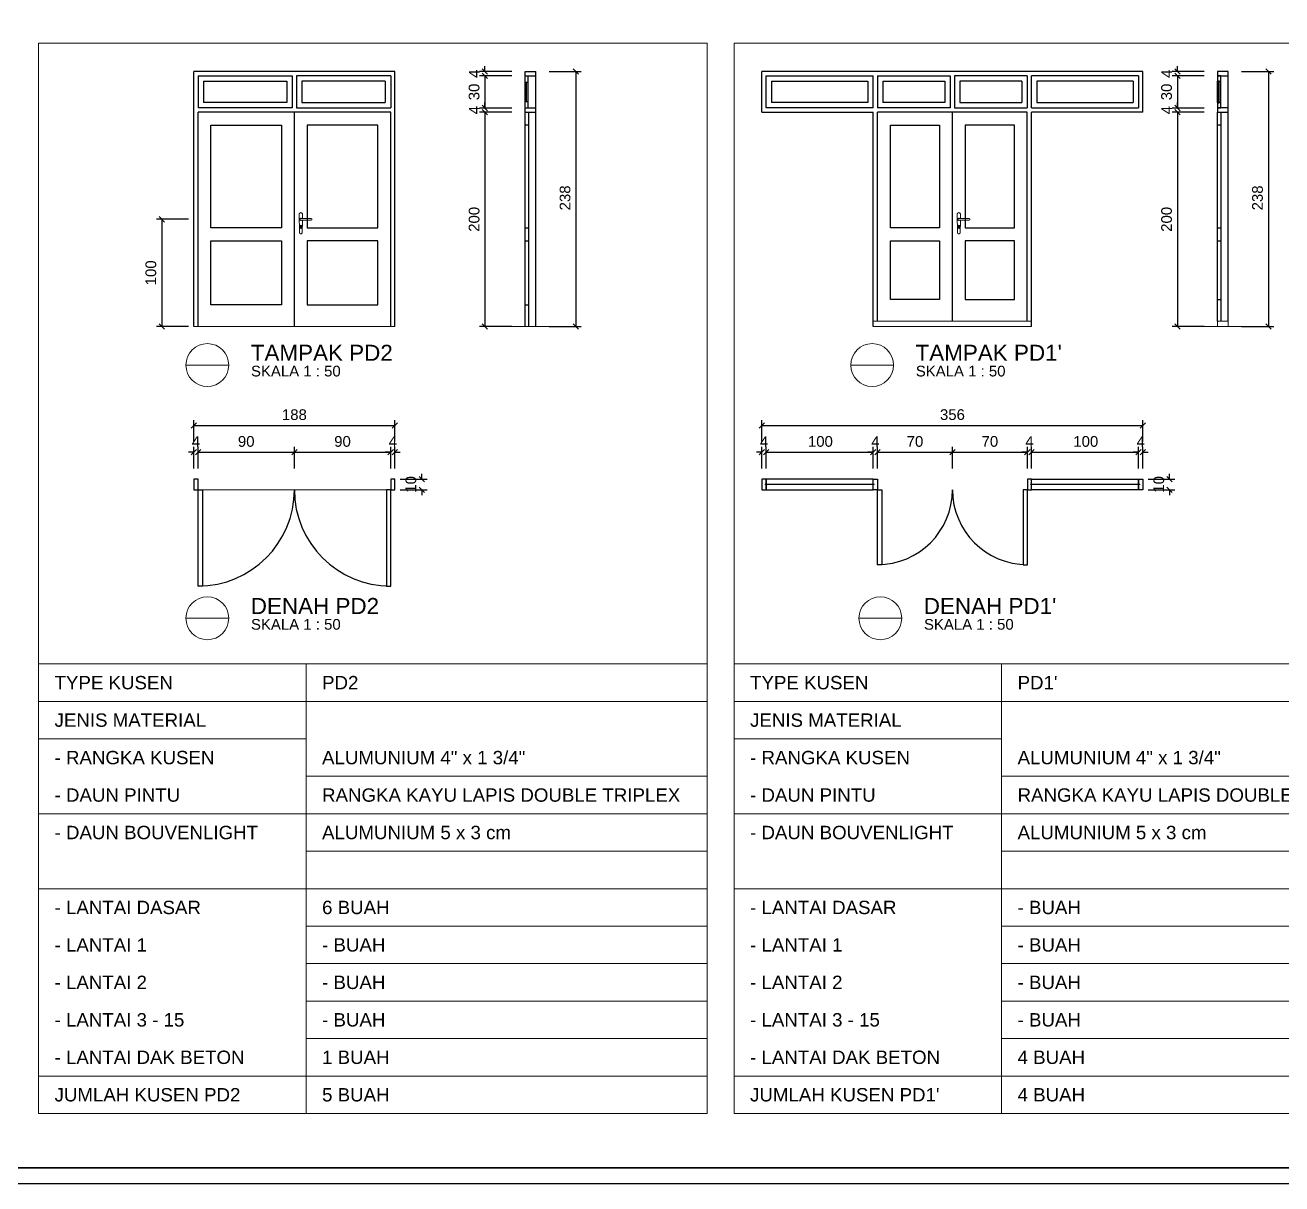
# Model space of a CAD drawing. Header units: millimetres. Extents: x -108 to 357, y -17 to 192.
# Drawn here: x 310.29 to 333.78, y -16.96 to 4.69 of the extents above; entities that cross this region are included whole.
import ezdxf
from ezdxf.enums import TextEntityAlignment as Align

# ---------------------------------------------------------------- set-up
doc = ezdxf.new("R2010")
doc.units = ezdxf.units.MM
doc.layers.get('defpoints').update_dxf_attribs({"color": 1})
for name, color, linetype, lineweight in [('ars', 11, 'Continuous', 0), ('KACA', 151, 'Continuous', 5), ('KOP', 7, 'Continuous', 20), ('KOP GARIS', 1, 'Continuous', 30), ('lan', 7, 'Continuous', 15), ('NOT', 7, 'Continuous', 20), ('tem', 5, 'Continuous', 20), ('u', 6, 'Continuous', 20)]:
    doc.layers.add(name, color=color, linetype=linetype, lineweight=lineweight)
doc.layers.add('Kusen', color=30, linetype='Continuous')
doc.styles.add('BOLD', font='arial.ttf')
doc.styles.get("Standard").update_dxf_attribs({"font": 'arial.ttf'})
doc.dimstyles.new('SK-50', dxfattribs={"dimscale": 0, "dimtxt": 0.2, "dimasz": 0.1, "dimexe": 0.1, "dimexo": 0, "dimgap": 0.1, "dimtad": 1, "dimdec": 0, "dimlfac": 50, "dimzin": 0, "dimdsep": 46, "dimtxsty": 'Standard', "dimblk": 'OBLIQUE', "dimcen": 0.09, "dimclrd": 256, "dimclre": 256, "dimclrt": 256, "dimadec": 0, "dimazin": 0, "dimtfac": 1, "dimtdec": 0, "dimtofl": 0, "dimtmove": 0, "dimatfit": 3, "dimldrblk": 'OBLIQUE', "dimfxl": 0, "dimtolj": 1, "dimtzin": 0, "dimarcsym": 0})

# ---------------------------------------------------------------- blocks, each defined once
blk = doc.blocks.new('_Oblique')
at = {"color": 0, "linetype": 'ByBlock', "lineweight": -2}
blk.add_line((-0.5, -0.5), (0.5, 0.5), dxfattribs=at)
blk = doc.blocks.new('*D294')
at = {"layer": 'defpoints', "color": 0}
for p in [(317.126, -3.296), (315.326, -3.596), (317.126, -3.596)]:
    blk.add_point(p, dxfattribs=at)
at = {"layer": 'u', "lineweight": -2}
for p, q in [((315.326, -3.596), (315.326, -3.196)), ((317.126, -3.596), (317.126, -3.196)), ((315.326, -3.296), (317.126, -3.296))]:
    blk.add_line(p, q, dxfattribs=at)
at = {"layer": 'u', "lineweight": -2, "xscale": 0.1, "yscale": 0.1, "zscale": 0.1, "rotation": 180}
blk.add_blockref('_Oblique', (315.326, -3.296), dxfattribs=at)
at = {"layer": 'u', "lineweight": -2, "xscale": 0.1, "yscale": 0.1, "zscale": 0.1}
blk.add_blockref('_Oblique', (317.126, -3.296), dxfattribs=at)
at = {"layer": 'u', "insert": (316.226, -3.094), "char_height": 0.2, "attachment_point": 5}
blk.add_mtext('\\A1;90', dxfattribs=at)
blk = doc.blocks.new('*D613')
at = {"layer": 'defpoints', "color": 0}
for p in [(317.206, -3.296), (317.126, -3.596), (317.206, -3.596)]:
    blk.add_point(p, dxfattribs=at)
at = {"layer": 'u', "lineweight": -2}
for p, q in [((317.126, -3.596), (317.126, -3.196)), ((317.206, -3.596), (317.206, -3.196)), ((317.126, -3.296), (317.026, -3.296)), ((317.206, -3.296), (317.306, -3.296))]:
    blk.add_line(p, q, dxfattribs=at)
at = {"layer": 'u', "lineweight": -2, "xscale": 0.1, "yscale": 0.1, "zscale": 0.1}
blk.add_blockref('_Oblique', (317.126, -3.296), dxfattribs=at)
at = {"layer": 'u', "lineweight": -2, "xscale": 0.1, "yscale": 0.1, "zscale": 0.1, "rotation": 180}
blk.add_blockref('_Oblique', (317.206, -3.296), dxfattribs=at)
at = {"layer": 'u', "insert": (317.166, -3.096), "char_height": 0.2, "attachment_point": 5}
blk.add_mtext('\\A1;4', dxfattribs=at)
blk = doc.blocks.new('*D295')
at = {"layer": 'defpoints', "color": 0}
for p in [(317.206, -2.796), (313.446, -3.096), (317.206, -3.096)]:
    blk.add_point(p, dxfattribs=at)
at = {"layer": 'u', "lineweight": -2}
for p, q in [((313.446, -3.096), (313.446, -2.696)), ((313.446, -2.796), (317.206, -2.796)), ((317.206, -3.096), (317.206, -2.696))]:
    blk.add_line(p, q, dxfattribs=at)
at = {"layer": 'u', "lineweight": -2, "xscale": 0.1, "yscale": 0.1, "zscale": 0.1, "rotation": 180}
blk.add_blockref('_Oblique', (313.446, -2.796), dxfattribs=at)
at = {"layer": 'u', "lineweight": -2, "xscale": 0.1, "yscale": 0.1, "zscale": 0.1}
blk.add_blockref('_Oblique', (317.206, -2.796), dxfattribs=at)
at = {"layer": 'u', "insert": (315.326, -2.594), "char_height": 0.2, "attachment_point": 5}
blk.add_mtext('\\A1;188', dxfattribs=at)
blk = doc.blocks.new('*D296')
at = {"layer": 'defpoints', "color": 0}
for p in [(317.306, -3.796), (317.306, -3.996), (317.706, -3.996)]:
    blk.add_point(p, dxfattribs=at)
at = {"layer": 'u', "lineweight": -2}
for p, q in [((317.706, -3.796), (317.706, -3.696)), ((317.306, -3.796), (317.806, -3.796)), ((317.306, -3.996), (317.806, -3.996)), ((317.706, -3.996), (317.706, -4.096))]:
    blk.add_line(p, q, dxfattribs=at)
at = {"layer": 'u', "lineweight": -2, "xscale": 0.1, "yscale": 0.1, "zscale": 0.1}
for p, rotation in [((317.706, -3.796), 270), ((317.706, -3.996), 90)]:
    blk.add_blockref('_Oblique', p, dxfattribs=dict(at, rotation=rotation))
at = {"layer": 'u', "insert": (317.504, -3.896), "char_height": 0.2, "attachment_point": 5, "rotation": 90}
blk.add_mtext('\\A1;10', dxfattribs=at)
blk = doc.blocks.new('*D614')
at = {"layer": 'defpoints', "color": 0}
for p in [(313.526, -3.296), (313.446, -3.596), (313.526, -3.596)]:
    blk.add_point(p, dxfattribs=at)
at = {"layer": 'u', "lineweight": -2}
for p, q in [((313.446, -3.596), (313.446, -3.196)), ((313.526, -3.596), (313.526, -3.196)), ((313.446, -3.296), (313.346, -3.296)), ((313.526, -3.296), (313.626, -3.296))]:
    blk.add_line(p, q, dxfattribs=at)
at = {"layer": 'u', "lineweight": -2, "xscale": 0.1, "yscale": 0.1, "zscale": 0.1}
blk.add_blockref('_Oblique', (313.446, -3.296), dxfattribs=at)
at = {"layer": 'u', "lineweight": -2, "xscale": 0.1, "yscale": 0.1, "zscale": 0.1, "rotation": 180}
blk.add_blockref('_Oblique', (313.526, -3.296), dxfattribs=at)
at = {"layer": 'u', "insert": (313.486, -3.096), "char_height": 0.2, "attachment_point": 5}
blk.add_mtext('\\A1;4', dxfattribs=at)
blk = doc.blocks.new('Ndtpd')
blk.add_line((0.747, 0), (-0.747, 0))
blk.add_circle((0, 0), 0.747)
at = {"flags": 4}
for tag, height, p in [('NO', 0.5, (0, 0.148)), ('NOLBR', 0.3, (0, -0.398))]:
    blk.add_attdef(tag, text='', height=height, dxfattribs=at).set_placement(p, align=Align.CENTER)
for tag, p, height in [('NDTPD', (1.516, 0.148), 0.5), ('SKALA', (1.523, -0.398), 0.3)]:
    blk.add_attdef(tag, p, '', height=height, dxfattribs=at)
blk = doc.blocks.new('*D299')
at = {"layer": 'defpoints', "color": 0}
for p in [(315.326, -3.296), (313.526, -3.596), (315.326, -3.596)]:
    blk.add_point(p, dxfattribs=at)
at = {"layer": 'u', "lineweight": -2}
for p, q in [((313.526, -3.596), (313.526, -3.196)), ((315.326, -3.596), (315.326, -3.196)), ((313.526, -3.296), (315.326, -3.296))]:
    blk.add_line(p, q, dxfattribs=at)
at = {"layer": 'u', "lineweight": -2, "xscale": 0.1, "yscale": 0.1, "zscale": 0.1, "rotation": 180}
blk.add_blockref('_Oblique', (313.526, -3.296), dxfattribs=at)
at = {"layer": 'u', "lineweight": -2, "xscale": 0.1, "yscale": 0.1, "zscale": 0.1}
blk.add_blockref('_Oblique', (315.326, -3.296), dxfattribs=at)
at = {"layer": 'u', "insert": (314.426, -3.094), "char_height": 0.2, "attachment_point": 5}
blk.add_mtext('\\A1;90', dxfattribs=at)
blk = doc.blocks.new('GAGANG PINTU')
at = {"ltscale": 0.2}
for points in [[(1350.01, 1379.82, -1), (1350.01, 1379.836), (1350.106, 1379.836, -1), (1350.106, 1379.82), (1350.01, 1379.82)], [(1350.091, 1379.836), (1350.09, 1379.884), (1350.094, 1379.884, -0.666667), (1350.118, 1379.884), (1350.122, 1379.884), (1350.118, 1379.7), (1350.114, 1379.7, -1), (1350.098, 1379.7), (1350.094, 1379.7), (1350.091, 1379.82)]]:
    blk.add_lwpolyline(points, format="xyb", dxfattribs=at)
at = {"lineweight": 0, "ltscale": 0.2}
blk.add_lwpolyline([(1350.102, 1379.758, -3.732051), (1350.11, 1379.758), (1350.11, 1379.748, -1), (1350.102, 1379.748), (1350.102, 1379.758)], format="xyb", dxfattribs=at)
blk.add_lwpolyline([(1350.105, 1379.768), (1350.107, 1379.768), (1350.107, 1379.76), (1350.105, 1379.76)], close=True, dxfattribs=at)
blk.add_circle((1350.106, 1379.764), 0.0072, dxfattribs=at)
blk.add_arc((1350.106, 1379.828), 0.012, 221.8103, 138.1897, dxfattribs=at)
blk = doc.blocks.new('*D615')
at = {"layer": 'defpoints', "color": 0}
for p in [(319.388, 3.057), (318.888, -0.943), (319.388, -0.943)]:
    blk.add_point(p, dxfattribs=at)
at = {"layer": 'u', "lineweight": -2}
for p, q in [((319.388, 3.057), (318.788, 3.057)), ((318.888, 3.057), (318.888, -0.943)), ((319.388, -0.943), (318.788, -0.943))]:
    blk.add_line(p, q, dxfattribs=at)
at = {"layer": 'u', "lineweight": -2, "xscale": 0.1, "yscale": 0.1, "zscale": 0.1}
for p, rotation in [((318.888, 3.057), 90), ((318.888, -0.943), 270)]:
    blk.add_blockref('_Oblique', p, dxfattribs=dict(at, rotation=rotation))
at = {"layer": 'u', "insert": (318.686, 1.057), "char_height": 0.2, "attachment_point": 5, "rotation": 90}
blk.add_mtext('\\A1;200', dxfattribs=at)
blk = doc.blocks.new('*D616')
at = {"layer": 'defpoints', "color": 0}
for p in [(319.388, 3.817), (318.888, 3.737), (319.388, 3.737)]:
    blk.add_point(p, dxfattribs=at)
at = {"layer": 'u', "lineweight": -2}
for p, q in [((319.388, 3.817), (318.788, 3.817)), ((318.888, 3.817), (318.888, 3.917)), ((319.388, 3.737), (318.788, 3.737)), ((318.888, 3.737), (318.888, 3.637))]:
    blk.add_line(p, q, dxfattribs=at)
at = {"layer": 'u', "lineweight": -2, "xscale": 0.1, "yscale": 0.1, "zscale": 0.1}
for p, rotation in [((318.888, 3.817), 270), ((318.888, 3.737), 90)]:
    blk.add_blockref('_Oblique', p, dxfattribs=dict(at, rotation=rotation))
at = {"layer": 'u', "insert": (318.688, 3.777), "char_height": 0.2, "attachment_point": 5, "rotation": 90}
blk.add_mtext('\\A1;4', dxfattribs=at)
blk = doc.blocks.new('*D617')
at = {"layer": 'defpoints', "color": 0}
for p in [(318.888, 3.057), (319.388, 3.137), (319.388, 3.057)]:
    blk.add_point(p, dxfattribs=at)
at = {"layer": 'u', "lineweight": -2}
for p, q in [((319.388, 3.137), (318.788, 3.137)), ((319.388, 3.057), (318.788, 3.057)), ((318.888, 3.137), (318.888, 3.237)), ((318.888, 3.057), (318.888, 2.957))]:
    blk.add_line(p, q, dxfattribs=at)
at = {"layer": 'u', "lineweight": -2, "xscale": 0.1, "yscale": 0.1, "zscale": 0.1}
for p, rotation in [((318.888, 3.137), 270), ((318.888, 3.057), 90)]:
    blk.add_blockref('_Oblique', p, dxfattribs=dict(at, rotation=rotation))
at = {"layer": 'u', "insert": (318.688, 3.097), "char_height": 0.2, "attachment_point": 5, "rotation": 90}
blk.add_mtext('\\A1;4', dxfattribs=at)
blk = doc.blocks.new('*D618')
at = {"layer": 'defpoints', "color": 0}
for p in [(319.388, 3.737), (318.888, 3.137), (319.388, 3.137)]:
    blk.add_point(p, dxfattribs=at)
at = {"layer": 'u', "lineweight": -2}
for p, q in [((319.388, 3.737), (318.788, 3.737)), ((318.888, 3.737), (318.888, 3.137)), ((319.388, 3.137), (318.788, 3.137))]:
    blk.add_line(p, q, dxfattribs=at)
at = {"layer": 'u', "lineweight": -2, "xscale": 0.1, "yscale": 0.1, "zscale": 0.1}
for p, rotation in [((318.888, 3.737), 90), ((318.888, 3.137), 270)]:
    blk.add_blockref('_Oblique', p, dxfattribs=dict(at, rotation=rotation))
at = {"layer": 'u', "insert": (318.686, 3.437), "char_height": 0.2, "attachment_point": 5, "rotation": 90}
blk.add_mtext('\\A1;30', dxfattribs=at)
blk = doc.blocks.new('*D619')
at = {"layer": 'defpoints', "color": 0}
for p in [(320.088, 3.817), (320.088, -0.943), (320.588, -0.943)]:
    blk.add_point(p, dxfattribs=at)
at = {"layer": 'u', "lineweight": -2}
for p, q in [((320.088, 3.817), (320.688, 3.817)), ((320.588, 3.817), (320.588, -0.943)), ((320.088, -0.943), (320.688, -0.943))]:
    blk.add_line(p, q, dxfattribs=at)
at = {"layer": 'u', "lineweight": -2, "xscale": 0.1, "yscale": 0.1, "zscale": 0.1}
for p, rotation in [((320.588, 3.817), 90), ((320.588, -0.943), 270)]:
    blk.add_blockref('_Oblique', p, dxfattribs=dict(at, rotation=rotation))
at = {"layer": 'u', "insert": (320.386, 1.457), "char_height": 0.2, "attachment_point": 5, "rotation": 90}
blk.add_mtext('\\A1;238', dxfattribs=at)
blk = doc.blocks.new('*D620')
at = {"layer": 'defpoints', "color": 0}
for p in [(313.346, 1.057), (312.846, -0.943), (313.346, -0.943)]:
    blk.add_point(p, dxfattribs=at)
at = {"layer": 'u', "lineweight": -2}
for p, q in [((313.346, 1.057), (312.746, 1.057)), ((312.846, 1.057), (312.846, -0.943)), ((313.346, -0.943), (312.746, -0.943))]:
    blk.add_line(p, q, dxfattribs=at)
at = {"layer": 'u', "lineweight": -2, "xscale": 0.1, "yscale": 0.1, "zscale": 0.1}
for p, rotation in [((312.846, 1.057), 90), ((312.846, -0.943), 270)]:
    blk.add_blockref('_Oblique', p, dxfattribs=dict(at, rotation=rotation))
at = {"layer": 'u', "insert": (312.644, 0.057), "char_height": 0.2, "attachment_point": 5, "rotation": 90}
blk.add_mtext('\\A1;100', dxfattribs=at)
blk = doc.blocks.new('P-70-DOBLE')
at = {"layer": 'Kusen'}
for points in [[(102.301, -17.94), (102.341, -17.94), (102.341, -18.04), (102.301, -18.04)], [(103.781, -17.94), (103.741, -17.94), (103.741, -18.04), (103.781, -18.04)], [(102.341, -18.04), (102.381, -18.04), (102.381, -18.74), (102.341, -18.74)], [(103.741, -18.04), (103.701, -18.04), (103.701, -18.74), (103.741, -18.74)]]:
    blk.add_lwpolyline(points, close=True, dxfattribs=at)
for centre, start, end in [((102.341, -18.04), 270, 360), ((103.741, -18.04), 180, 270)]:
    blk.add_arc(centre, 0.7, start, end, dxfattribs=at)
blk = doc.blocks.new('*D631')
at = {"layer": 'defpoints', "color": 0}
for p in [(331.186, -3.296), (331.106, -3.596), (331.186, -3.596)]:
    blk.add_point(p, dxfattribs=at)
at = {"layer": 'u', "lineweight": -2}
for p, q in [((331.106, -3.596), (331.106, -3.196)), ((331.186, -3.596), (331.186, -3.196)), ((331.106, -3.296), (331.006, -3.296)), ((331.186, -3.296), (331.286, -3.296))]:
    blk.add_line(p, q, dxfattribs=at)
at = {"layer": 'u', "lineweight": -2, "xscale": 0.1, "yscale": 0.1, "zscale": 0.1}
blk.add_blockref('_Oblique', (331.106, -3.296), dxfattribs=at)
at = {"layer": 'u', "lineweight": -2, "xscale": 0.1, "yscale": 0.1, "zscale": 0.1, "rotation": 180}
blk.add_blockref('_Oblique', (331.186, -3.296), dxfattribs=at)
at = {"layer": 'u', "insert": (331.146, -3.096), "char_height": 0.2, "attachment_point": 5}
blk.add_mtext('\\A1;4', dxfattribs=at)
blk = doc.blocks.new('*D325')
at = {"layer": 'defpoints', "color": 0}
for p in [(331.186, -2.796), (324.066, -3.096), (331.186, -3.096)]:
    blk.add_point(p, dxfattribs=at)
at = {"layer": 'u', "lineweight": -2}
for p, q in [((324.066, -3.096), (324.066, -2.696)), ((324.066, -2.796), (331.186, -2.796)), ((331.186, -3.096), (331.186, -2.696))]:
    blk.add_line(p, q, dxfattribs=at)
at = {"layer": 'u', "lineweight": -2, "xscale": 0.1, "yscale": 0.1, "zscale": 0.1, "rotation": 180}
blk.add_blockref('_Oblique', (324.066, -2.796), dxfattribs=at)
at = {"layer": 'u', "lineweight": -2, "xscale": 0.1, "yscale": 0.1, "zscale": 0.1}
blk.add_blockref('_Oblique', (331.186, -2.796), dxfattribs=at)
at = {"layer": 'u', "insert": (327.626, -2.593), "char_height": 0.2, "attachment_point": 5}
blk.add_mtext('\\A1;356', dxfattribs=at)
blk = doc.blocks.new('*D326')
at = {"layer": 'defpoints', "color": 0}
for p in [(331.286, -3.796), (331.286, -3.996), (331.686, -3.996)]:
    blk.add_point(p, dxfattribs=at)
at = {"layer": 'u', "lineweight": -2}
for p, q in [((331.686, -3.796), (331.686, -3.696)), ((331.286, -3.796), (331.786, -3.796)), ((331.286, -3.996), (331.786, -3.996)), ((331.686, -3.996), (331.686, -4.096))]:
    blk.add_line(p, q, dxfattribs=at)
at = {"layer": 'u', "lineweight": -2, "xscale": 0.1, "yscale": 0.1, "zscale": 0.1}
for p, rotation in [((331.686, -3.796), 270), ((331.686, -3.996), 90)]:
    blk.add_blockref('_Oblique', p, dxfattribs=dict(at, rotation=rotation))
at = {"layer": 'u', "insert": (331.484, -3.896), "char_height": 0.2, "attachment_point": 5, "rotation": 90}
blk.add_mtext('\\A1;10', dxfattribs=at)
blk = doc.blocks.new('*D632')
at = {"layer": 'defpoints', "color": 0}
for p in [(324.146, -3.296), (324.066, -3.596), (324.146, -3.596)]:
    blk.add_point(p, dxfattribs=at)
at = {"layer": 'u', "lineweight": -2}
for p, q in [((324.066, -3.596), (324.066, -3.196)), ((324.146, -3.596), (324.146, -3.196)), ((324.066, -3.296), (323.966, -3.296)), ((324.146, -3.296), (324.246, -3.296))]:
    blk.add_line(p, q, dxfattribs=at)
at = {"layer": 'u', "lineweight": -2, "xscale": 0.1, "yscale": 0.1, "zscale": 0.1}
blk.add_blockref('_Oblique', (324.066, -3.296), dxfattribs=at)
at = {"layer": 'u', "lineweight": -2, "xscale": 0.1, "yscale": 0.1, "zscale": 0.1, "rotation": 180}
blk.add_blockref('_Oblique', (324.146, -3.296), dxfattribs=at)
at = {"layer": 'u', "insert": (324.106, -3.096), "char_height": 0.2, "attachment_point": 5}
blk.add_mtext('\\A1;4', dxfattribs=at)
blk = doc.blocks.new('*D327')
at = {"layer": 'defpoints', "color": 0}
for p in [(329.026, -3.296), (327.626, -3.596), (329.026, -3.596)]:
    blk.add_point(p, dxfattribs=at)
at = {"layer": 'u', "lineweight": -2}
for p, q in [((327.626, -3.596), (327.626, -3.196)), ((329.026, -3.596), (329.026, -3.196)), ((327.626, -3.296), (329.026, -3.296))]:
    blk.add_line(p, q, dxfattribs=at)
at = {"layer": 'u', "lineweight": -2, "xscale": 0.1, "yscale": 0.1, "zscale": 0.1, "rotation": 180}
blk.add_blockref('_Oblique', (327.626, -3.296), dxfattribs=at)
at = {"layer": 'u', "lineweight": -2, "xscale": 0.1, "yscale": 0.1, "zscale": 0.1}
blk.add_blockref('_Oblique', (329.026, -3.296), dxfattribs=at)
at = {"layer": 'u', "insert": (328.326, -3.094), "char_height": 0.2, "attachment_point": 5}
blk.add_mtext('\\A1;70', dxfattribs=at)
blk = doc.blocks.new('*D633')
at = {"layer": 'defpoints', "color": 0}
for p in [(329.106, -3.296), (329.026, -3.596), (329.106, -3.596)]:
    blk.add_point(p, dxfattribs=at)
at = {"layer": 'u', "lineweight": -2}
for p, q in [((329.026, -3.596), (329.026, -3.196)), ((329.106, -3.596), (329.106, -3.196)), ((329.026, -3.296), (328.926, -3.296)), ((329.106, -3.296), (329.206, -3.296))]:
    blk.add_line(p, q, dxfattribs=at)
at = {"layer": 'u', "lineweight": -2, "xscale": 0.1, "yscale": 0.1, "zscale": 0.1}
blk.add_blockref('_Oblique', (329.026, -3.296), dxfattribs=at)
at = {"layer": 'u', "lineweight": -2, "xscale": 0.1, "yscale": 0.1, "zscale": 0.1, "rotation": 180}
blk.add_blockref('_Oblique', (329.106, -3.296), dxfattribs=at)
at = {"layer": 'u', "insert": (329.066, -3.096), "char_height": 0.2, "attachment_point": 5}
blk.add_mtext('\\A1;4', dxfattribs=at)
blk = doc.blocks.new('*D324')
at = {"layer": 'defpoints', "color": 0}
for p in [(326.146, -3.296), (324.146, -3.596), (326.146, -3.596)]:
    blk.add_point(p, dxfattribs=at)
at = {"layer": 'u', "lineweight": -2}
for p, q in [((324.146, -3.596), (324.146, -3.196)), ((326.146, -3.596), (326.146, -3.196)), ((324.146, -3.296), (326.146, -3.296))]:
    blk.add_line(p, q, dxfattribs=at)
at = {"layer": 'u', "lineweight": -2, "xscale": 0.1, "yscale": 0.1, "zscale": 0.1, "rotation": 180}
blk.add_blockref('_Oblique', (324.146, -3.296), dxfattribs=at)
at = {"layer": 'u', "lineweight": -2, "xscale": 0.1, "yscale": 0.1, "zscale": 0.1}
blk.add_blockref('_Oblique', (326.146, -3.296), dxfattribs=at)
at = {"layer": 'u', "insert": (325.158, -3.094), "char_height": 0.2, "attachment_point": 5}
blk.add_mtext('\\A1;100', dxfattribs=at)
blk = doc.blocks.new('*D634')
at = {"layer": 'defpoints', "color": 0}
for p in [(326.226, -3.296), (326.146, -3.596), (326.226, -3.596)]:
    blk.add_point(p, dxfattribs=at)
at = {"layer": 'u', "lineweight": -2}
for p, q in [((326.146, -3.596), (326.146, -3.196)), ((326.226, -3.596), (326.226, -3.196)), ((326.146, -3.296), (326.046, -3.296)), ((326.226, -3.296), (326.326, -3.296))]:
    blk.add_line(p, q, dxfattribs=at)
at = {"layer": 'u', "lineweight": -2, "xscale": 0.1, "yscale": 0.1, "zscale": 0.1}
blk.add_blockref('_Oblique', (326.146, -3.296), dxfattribs=at)
at = {"layer": 'u', "lineweight": -2, "xscale": 0.1, "yscale": 0.1, "zscale": 0.1, "rotation": 180}
blk.add_blockref('_Oblique', (326.226, -3.296), dxfattribs=at)
at = {"layer": 'u', "insert": (326.186, -3.096), "char_height": 0.2, "attachment_point": 5}
blk.add_mtext('\\A1;4', dxfattribs=at)
blk = doc.blocks.new('*D322')
at = {"layer": 'defpoints', "color": 0}
for p in [(327.626, -3.296), (326.226, -3.596), (327.626, -3.596)]:
    blk.add_point(p, dxfattribs=at)
at = {"layer": 'u', "lineweight": -2}
for p, q in [((326.226, -3.596), (326.226, -3.196)), ((327.626, -3.596), (327.626, -3.196)), ((326.226, -3.296), (327.626, -3.296))]:
    blk.add_line(p, q, dxfattribs=at)
at = {"layer": 'u', "lineweight": -2, "xscale": 0.1, "yscale": 0.1, "zscale": 0.1, "rotation": 180}
blk.add_blockref('_Oblique', (326.226, -3.296), dxfattribs=at)
at = {"layer": 'u', "lineweight": -2, "xscale": 0.1, "yscale": 0.1, "zscale": 0.1}
blk.add_blockref('_Oblique', (327.626, -3.296), dxfattribs=at)
at = {"layer": 'u', "insert": (326.926, -3.094), "char_height": 0.2, "attachment_point": 5}
blk.add_mtext('\\A1;70', dxfattribs=at)
blk = doc.blocks.new('*D323')
at = {"layer": 'defpoints', "color": 0}
for p in [(331.106, -3.296), (329.106, -3.596), (331.106, -3.596)]:
    blk.add_point(p, dxfattribs=at)
at = {"layer": 'u', "lineweight": -2}
for p, q in [((329.106, -3.596), (329.106, -3.196)), ((331.106, -3.596), (331.106, -3.196)), ((329.106, -3.296), (331.106, -3.296))]:
    blk.add_line(p, q, dxfattribs=at)
at = {"layer": 'u', "lineweight": -2, "xscale": 0.1, "yscale": 0.1, "zscale": 0.1, "rotation": 180}
blk.add_blockref('_Oblique', (329.106, -3.296), dxfattribs=at)
at = {"layer": 'u', "lineweight": -2, "xscale": 0.1, "yscale": 0.1, "zscale": 0.1}
blk.add_blockref('_Oblique', (331.106, -3.296), dxfattribs=at)
at = {"layer": 'u', "insert": (330.118, -3.094), "char_height": 0.2, "attachment_point": 5}
blk.add_mtext('\\A1;100', dxfattribs=at)
blk = doc.blocks.new('*D635')
at = {"layer": 'defpoints', "color": 0}
for p in [(332.331, 3.057), (331.831, -0.943), (332.331, -0.943)]:
    blk.add_point(p, dxfattribs=at)
at = {"layer": 'u', "lineweight": -2}
for p, q in [((332.331, 3.057), (331.731, 3.057)), ((331.831, 3.057), (331.831, -0.943)), ((332.331, -0.943), (331.731, -0.943))]:
    blk.add_line(p, q, dxfattribs=at)
at = {"layer": 'u', "lineweight": -2, "xscale": 0.1, "yscale": 0.1, "zscale": 0.1}
for p, rotation in [((331.831, 3.057), 90), ((331.831, -0.943), 270)]:
    blk.add_blockref('_Oblique', p, dxfattribs=dict(at, rotation=rotation))
at = {"layer": 'u', "insert": (331.629, 1.057), "char_height": 0.2, "attachment_point": 5, "rotation": 90}
blk.add_mtext('\\A1;200', dxfattribs=at)
blk = doc.blocks.new('*D636')
at = {"layer": 'defpoints', "color": 0}
for p in [(332.331, 3.817), (331.831, 3.737), (332.331, 3.737)]:
    blk.add_point(p, dxfattribs=at)
at = {"layer": 'u', "lineweight": -2}
for p, q in [((332.331, 3.817), (331.731, 3.817)), ((331.831, 3.817), (331.831, 3.917)), ((332.331, 3.737), (331.731, 3.737)), ((331.831, 3.737), (331.831, 3.637))]:
    blk.add_line(p, q, dxfattribs=at)
at = {"layer": 'u', "lineweight": -2, "xscale": 0.1, "yscale": 0.1, "zscale": 0.1}
for p, rotation in [((331.831, 3.817), 270), ((331.831, 3.737), 90)]:
    blk.add_blockref('_Oblique', p, dxfattribs=dict(at, rotation=rotation))
at = {"layer": 'u', "insert": (331.631, 3.777), "char_height": 0.2, "attachment_point": 5, "rotation": 90}
blk.add_mtext('\\A1;4', dxfattribs=at)
blk = doc.blocks.new('*D637')
at = {"layer": 'defpoints', "color": 0}
for p in [(331.831, 3.057), (332.331, 3.137), (332.331, 3.057)]:
    blk.add_point(p, dxfattribs=at)
at = {"layer": 'u', "lineweight": -2}
for p, q in [((332.331, 3.137), (331.731, 3.137)), ((332.331, 3.057), (331.731, 3.057)), ((331.831, 3.137), (331.831, 3.237)), ((331.831, 3.057), (331.831, 2.957))]:
    blk.add_line(p, q, dxfattribs=at)
at = {"layer": 'u', "lineweight": -2, "xscale": 0.1, "yscale": 0.1, "zscale": 0.1}
for p, rotation in [((331.831, 3.137), 270), ((331.831, 3.057), 90)]:
    blk.add_blockref('_Oblique', p, dxfattribs=dict(at, rotation=rotation))
at = {"layer": 'u', "insert": (331.631, 3.097), "char_height": 0.2, "attachment_point": 5, "rotation": 90}
blk.add_mtext('\\A1;4', dxfattribs=at)
blk = doc.blocks.new('*D638')
at = {"layer": 'defpoints', "color": 0}
for p in [(332.331, 3.737), (331.831, 3.137), (332.331, 3.137)]:
    blk.add_point(p, dxfattribs=at)
at = {"layer": 'u', "lineweight": -2}
for p, q in [((332.331, 3.737), (331.731, 3.737)), ((331.831, 3.737), (331.831, 3.137)), ((332.331, 3.137), (331.731, 3.137))]:
    blk.add_line(p, q, dxfattribs=at)
at = {"layer": 'u', "lineweight": -2, "xscale": 0.1, "yscale": 0.1, "zscale": 0.1}
for p, rotation in [((331.831, 3.737), 90), ((331.831, 3.137), 270)]:
    blk.add_blockref('_Oblique', p, dxfattribs=dict(at, rotation=rotation))
at = {"layer": 'u', "insert": (331.629, 3.437), "char_height": 0.2, "attachment_point": 5, "rotation": 90}
blk.add_mtext('\\A1;30', dxfattribs=at)
blk = doc.blocks.new('*D639')
at = {"layer": 'defpoints', "color": 0}
for p in [(333.031, 3.817), (333.031, -0.943), (333.531, -0.943)]:
    blk.add_point(p, dxfattribs=at)
at = {"layer": 'u', "lineweight": -2}
for p, q in [((333.031, 3.817), (333.631, 3.817)), ((333.531, 3.817), (333.531, -0.943)), ((333.031, -0.943), (333.631, -0.943))]:
    blk.add_line(p, q, dxfattribs=at)
at = {"layer": 'u', "lineweight": -2, "xscale": 0.1, "yscale": 0.1, "zscale": 0.1}
for p, rotation in [((333.531, 3.817), 90), ((333.531, -0.943), 270)]:
    blk.add_blockref('_Oblique', p, dxfattribs=dict(at, rotation=rotation))
at = {"layer": 'u', "insert": (333.329, 1.457), "char_height": 0.2, "attachment_point": 5, "rotation": 90}
blk.add_mtext('\\A1;238', dxfattribs=at)
blk = doc.blocks.new('KOP A3 DED')
blk.add_lwpolyline([(-21, 29.697), (21, 29.697), (21, 0), (-21, 0), (-21, 29.697)])
at = {"layer": 'KOP GARIS'}
blk.add_lwpolyline([(-20.8, 29.497), (20.8, 29.497), (20.8, 0.2), (-20.8, 0.2)], close=True, dxfattribs=at)
at = {"layer": 'KOP', "style": 'BOLD'}
for tag, p in [('JUDUL1', (15.945, 4.092)), ('JUDUL2', (15.945, 3.747)), ('JUDUL3', (15.945, 3.427)), ('NO', (17.215, 1.101)), ('REFF', (17.207, 0.727)), ('FILE', (17.189, 0.336))]:
    blk.add_attdef(tag, p, '', height=0.12, dxfattribs=at)
for tag, p in [('SCALE1', (18.171, 1.948)), ('NAME', (16.363, 1.738)), ('SCALE2', (18.169, 1.733)), ('DATE', (19.9, 1.757)), ('SCALE3', (18.17, 1.521))]:
    blk.add_attdef(tag, text='', height=0.12, dxfattribs=at).set_placement(p, align=Align.MIDDLE_CENTER)

msp = doc.modelspace()

# ---------------------------------------------------------------- linework, layer by layer
at = {"layer": 'ars'}
msp.add_lwpolyline([(319.66774, 3.25707), (319.66774, 3.61707), (319.65774, 3.61707), (319.65774, 3.25707)], dxfattribs=at)
msp.add_lwpolyline([(332.60085, 3.22707), (332.61085, 3.22707), (332.61085, 3.64707), (332.60085, 3.64707)], close=True, dxfattribs=at)
at = {"layer": 'KACA'}
for points in [[(324.12582, -3.90065), (326.16582, -3.90065), (326.16582, -3.89065), (324.12582, -3.89065)], [(329.08582, -3.90065), (331.12582, -3.90065), (331.12582, -3.89065), (329.08582, -3.89065)]]:
    msp.add_lwpolyline(points, close=True, dxfattribs=at)
at = {"layer": 'Kusen'}
for p, q in [((317.20591, 3.81707), (313.44591, 3.81707)), ((313.44591, -0.94293), (313.44591, 3.81707)), ((317.20591, -0.94293), (317.20591, 3.81707)), ((319.63774, -0.94293), (319.63774, 3.81707)), ((319.63774, 3.81707), (319.83775, 3.81707)), ((319.83775, -0.94293), (319.83775, 3.81707)), ((331.18582, 3.81707), (324.06582, 3.81707)), ((324.06582, 3.05707), (324.06582, 3.81707)), ((331.18582, 3.05707), (331.18582, 3.81707)), ((313.52591, 3.73707), (315.28591, 3.73707)), ((313.52591, 3.73707), (313.52591, 3.13707)), ((313.62591, 3.63707), (315.18591, 3.63707)), ((313.62591, 3.63707), (313.62591, 3.23707)), ((315.18591, 3.63707), (315.18591, 3.23707)), ((315.28591, 3.73707), (315.28591, 3.13707)), ((317.12591, 3.73707), (315.36591, 3.73707)), ((315.36591, 3.73707), (315.36591, 3.13707)), ((317.02591, 3.63707), (315.46591, 3.63707)), ((315.46591, 3.63707), (315.46591, 3.23707)), ((317.02591, 3.63707), (317.02591, 3.23707)), ((317.12591, 3.73707), (317.12591, 3.13707)), ((319.63774, 3.73707), (319.83775, 3.73707)), ((319.63774, 3.61707), (319.69774, 3.61707)), ((319.69774, 3.13707), (319.69774, 3.73707)), ((324.14582, 3.13707), (324.14582, 3.73707)), ((324.14582, 3.73707), (326.14582, 3.73707)), ((324.24582, 3.63707), (326.04582, 3.63707)), ((324.24582, 3.63707), (324.24582, 3.23707)), ((326.04582, 3.63707), (326.04582, 3.23707)), ((326.14582, 3.13707), (326.14582, 3.73707)), ((326.22582, 3.73707), (327.58582, 3.73707)), ((326.22582, 3.73707), (326.22582, 3.13707)), ((326.32582, 3.63707), (327.48582, 3.63707)), ((326.32582, 3.63707), (326.32582, 3.23707)), ((327.48582, 3.63707), (327.48582, 3.23707)), ((327.58582, 3.73707), (327.58582, 3.13707)), ((329.02582, 3.73707), (327.66582, 3.73707)), ((327.66582, 3.73707), (327.66582, 3.13707)), ((328.92582, 3.63707), (327.76582, 3.63707)), ((327.76582, 3.63707), (327.76582, 3.23707)), ((328.92582, 3.63707), (328.92582, 3.23707)), ((329.02582, 3.73707), (329.02582, 3.13707)), ((329.10582, 3.13707), (329.10582, 3.73707)), ((331.10582, 3.73707), (329.10582, 3.73707)), ((331.00582, 3.63707), (329.20582, 3.63707)), ((329.20582, 3.63707), (329.20582, 3.23707)), ((331.00582, 3.63707), (331.00582, 3.23707)), ((331.10582, 3.73707), (331.10582, 3.13707)), ((332.58085, 3.23707), (332.58085, 3.63707)), ((332.64085, 3.23707), (332.64085, 3.63707)), ((332.78084, -0.84293), (332.78084, 3.73707)), ((315.28591, 3.13707), (313.52591, 3.13707)), ((317.12591, 3.05707), (313.52591, 3.05707)), ((313.52591, -0.94293), (313.52591, 3.05707)), ((315.18591, 3.23707), (313.62591, 3.23707)), ((315.32591, -0.94293), (315.32591, 3.05707)), ((315.36591, 3.13707), (317.12591, 3.13707)), ((315.46591, 3.23707), (317.02591, 3.23707)), ((317.12591, -0.94293), (317.12591, 3.05707)), ((319.63774, 3.25707), (319.69774, 3.25707)), ((319.63774, 3.13707), (319.83775, 3.13707)), ((319.63774, 3.05707), (319.83775, 3.05707)), ((319.70774, -0.94293), (319.70774, 3.05707)), ((324.06582, 3.05707), (326.14582, 3.05707)), ((326.14582, 3.13707), (324.14582, 3.13707)), ((326.04582, 3.23707), (324.24582, 3.23707)), ((326.14582, -0.94293), (326.14582, 3.05707)), ((327.58582, 3.13707), (326.22582, 3.13707)), ((329.02582, 3.05707), (326.22582, 3.05707)), ((326.22582, -0.84293), (326.22582, 3.05707)), ((327.48582, 3.23707), (326.32582, 3.23707)), ((327.62582, -0.84293), (327.62582, 3.05707)), ((327.66582, 3.13707), (329.02582, 3.13707)), ((327.76582, 3.23707), (328.92582, 3.23707)), ((329.02582, -0.84293), (329.02582, 3.05707)), ((329.10582, 3.13707), (331.10582, 3.13707)), ((329.10582, -0.94293), (329.10582, 3.05707)), ((331.18582, 3.05707), (329.10582, 3.05707)), ((329.20582, 3.23707), (331.00582, 3.23707)), ((332.58084, -0.84293), (332.58084, 3.05707)), ((332.65084, -0.84293), (332.65084, 3.05707)), ((319.70774, 2.81707), (319.63774, 2.81707)), ((332.65084, 2.81707), (332.58084, 2.81707)), ((319.63774, 0.89707), (319.70774, 0.89707)), ((332.58084, 0.89707), (332.65084, 0.89707)), ((319.63774, 0.65707), (319.70774, 0.65707)), ((332.58084, 0.65707), (332.65084, 0.65707)), ((332.58084, -0.44293), (332.65084, -0.44293)), ((319.63774, -0.54293), (319.70774, -0.54293))]:
    msp.add_line(p, q, dxfattribs=at)
for points in [[(332.58084, 3.73707), (332.78084, 3.73707), (332.78084, 3.81707), (332.58084, 3.81707)], [(332.58084, 3.05707), (332.78084, 3.05707), (332.78084, 3.13707), (332.58084, 3.13707)], [(315.08591, 2.81707), (315.08591, 0.89707), (313.76591, 0.89707), (313.76591, 2.81707)], [(315.56591, 2.81707), (315.56591, 0.89707), (316.88591, 0.89707), (316.88591, 2.81707)], [(327.38582, 2.81707), (327.38582, 0.89707), (326.46582, 0.89707), (326.46582, 2.81707)], [(327.86582, 2.81707), (327.86582, 0.89707), (328.78582, 0.89707), (328.78582, 2.81707)], [(315.08591, 0.65707), (315.08591, -0.54293), (313.76591, -0.54293), (313.76591, 0.65707)], [(315.56591, 0.65707), (315.56591, -0.54293), (316.88591, -0.54293), (316.88591, 0.65707)], [(327.38582, 0.65707), (327.38582, -0.44293), (326.46582, -0.44293), (326.46582, 0.65707)], [(327.86582, 0.65707), (327.86582, -0.44293), (328.78582, -0.44293), (328.78582, 0.65707)], [(313.52591, -3.79565), (313.44591, -3.79565), (313.44591, -3.99565), (313.52591, -3.99565)], [(317.20591, -3.79565), (317.12591, -3.79565), (317.12591, -3.99565), (317.20591, -3.99565)], [(324.06582, -3.99565), (324.14582, -3.99565), (324.14582, -3.79565), (324.06582, -3.79565)], [(326.14582, -3.79565), (324.14582, -3.79565), (324.14582, -3.99565), (326.14582, -3.99565)], [(329.10582, -3.79565), (331.10582, -3.79565), (331.10582, -3.99565), (329.10582, -3.99565)], [(331.18582, -3.99565), (331.10582, -3.99565), (331.10582, -3.79565), (331.18582, -3.79565)], [(313.52591, -3.99565), (313.60591, -3.99565), (313.60591, -5.79565), (313.52591, -5.79565)], [(317.12591, -3.99565), (317.04591, -3.99565), (317.04591, -5.79565), (317.12591, -5.79565)]]:
    msp.add_lwpolyline(points, close=True, dxfattribs=at)
for points in [[(332.61085, 3.63707), (332.64085, 3.63707), (332.64085, 3.73707), (332.58085, 3.73707), (332.58085, 3.63707), (332.60085, 3.63707)], [(332.60085, 3.23707), (332.58084, 3.23707), (332.58084, 3.13707), (332.64085, 3.13707), (332.64085, 3.23707), (332.61085, 3.23707)]]:
    msp.add_lwpolyline(points, dxfattribs=at)
for centre, start, end in [((313.52591, -3.99565), 269.999998, 359.999998), ((317.12591, -3.99565), 179.999998, 269.999998)]:
    msp.add_arc(centre, 1.8, start, end, dxfattribs=at)
at = {"layer": 'lan'}
for p, q in [((310.54364, -15.64995), (310.54364, 4.35005)), ((323.04364, 4.35005), (310.54364, 4.35005)), ((323.04364, -15.64995), (323.04364, 4.35005)), ((323.54364, -15.64995), (323.54364, 4.35005)), ((336.04364, 4.35005), (323.54364, 4.35005)), ((329.10582, -0.84293), (326.14582, -0.84293)), ((313.44591, -0.94293), (317.20591, -0.94293)), ((326.14582, -0.94293), (329.10582, -0.94293)), ((313.60591, -3.99565), (317.04591, -3.99565)), ((323.04364, -7.24995), (310.54364, -7.24995)), ((315.54364, -15.64995), (315.54364, -7.24995)), ((336.04364, -7.24995), (323.54364, -7.24995)), ((328.54364, -15.64995), (328.54364, -7.24995)), ((323.04364, -7.94995), (310.54364, -7.94995)), ((336.04364, -7.94995), (323.54364, -7.94995)), ((315.54364, -8.64995), (310.54364, -8.64995)), ((328.54364, -8.64995), (323.54364, -8.64995)), ((323.04364, -9.34995), (315.54364, -9.34995)), ((336.04364, -9.34995), (328.54364, -9.34995)), ((323.04364, -10.04995), (310.54364, -10.04995)), ((336.04364, -10.04995), (323.54364, -10.04995)), ((323.04364, -10.74995), (315.54364, -10.74995)), ((336.04364, -10.74995), (328.54364, -10.74995)), ((323.04364, -11.44995), (310.54364, -11.44995)), ((336.04364, -11.44995), (323.54364, -11.44995)), ((323.04364, -12.14995), (315.54364, -12.14995)), ((336.04364, -12.14995), (328.54364, -12.14995)), ((323.04364, -12.84995), (315.54364, -12.84995)), ((336.04364, -12.84995), (328.54364, -12.84995)), ((323.04364, -13.54995), (315.54364, -13.54995)), ((336.04364, -13.54995), (328.54364, -13.54995)), ((323.04364, -14.24995), (315.54364, -14.24995)), ((336.04364, -14.24995), (328.54364, -14.24995)), ((323.04364, -14.94995), (310.54364, -14.94995)), ((336.04364, -14.94995), (323.54364, -14.94995)), ((323.04364, -15.64995), (310.54364, -15.64995)), ((336.04364, -15.64995), (323.54364, -15.64995))]:
    msp.add_line(p, q, dxfattribs=at)
at = {"layer": 'lan', "linetype": 'ByBlock'}
for p, q in [((320.45594, -0.94293), (319.00398, -0.94293)), ((333.39904, -0.94293), (331.94708, -0.94293))]:
    msp.add_line(p, q, dxfattribs=at)
at = {"layer": 'tem'}
for p, q in [((332.58084, -0.94293), (332.58084, -0.84293)), ((332.78084, -0.84293), (332.58084, -0.84293)), ((332.78084, -0.94293), (332.78084, -0.84293))]:
    msp.add_line(p, q, dxfattribs=at)

# ---------------------------------------------------------------- block references
at = {"xscale": 1.5, "yscale": 1.5, "zscale": 1.5}
msp.add_blockref('KOP A3 DED', (325.13958, -16.96472), dxfattribs=at)
at = {"layer": 'ars', "extrusion": (0, 0, -1), "xscale": 2, "yscale": 2, "zscale": -2, "rotation": 359.9999927123874}
for p in [(-3015.6584, -2758.59955), (-3027.95831, -2758.59955)]:
    msp.add_blockref('GAGANG PINTU', p, dxfattribs=at)
at = {"layer": 'lan', "color": 2, "xscale": 2, "yscale": 2, "zscale": 2}
msp.add_blockref('P-70-DOBLE', (121.54427, 32.08417), dxfattribs=at)
at = {"layer": 'NOT'}
ref = msp.add_blockref('Ndtpd', (313.69931, -1.66554), dxfattribs=dict(at, xscale=0.5354752342704153, yscale=0.5354752342704153, zscale=0.5354752342704153))
ref.add_attrib('NDTPD', 'TAMPAK PD2', (314.5111, -1.58652), dxfattribs={"layer": '0', "height": 0.3, "flags": 4})
ref.add_attrib('SKALA', 'SKALA 1 : 50', (314.51496, -1.87885), dxfattribs={"layer": '0', "height": 0.2, "flags": 4})
ref = msp.add_blockref('Ndtpd', (326.1251, -1.66554), dxfattribs=dict(at, xscale=0.5354752342704153, yscale=0.5354752342704153, zscale=0.5354752342704153))
ref.add_attrib('NDTPD', "TAMPAK PD1'", (326.93689, -1.58652), dxfattribs={"layer": '0', "height": 0.3, "flags": 4})
ref.add_attrib('SKALA', 'SKALA 1 : 50', (326.94075, -1.87885), dxfattribs={"layer": '0', "height": 0.2, "flags": 4})
ref = msp.add_blockref('Ndtpd', (313.69931, -6.39715), dxfattribs=dict(at, xscale=0.5354752342704153, yscale=0.5354752342704153, zscale=0.5354752342704153))
ref.add_attrib('NDTPD', 'DENAH PD2', (314.5111, -6.31813), dxfattribs={"layer": '0', "height": 0.3, "flags": 4})
ref.add_attrib('SKALA', 'SKALA 1 : 50', (314.51496, -6.61046), dxfattribs={"layer": '0', "height": 0.2, "flags": 4})
ref = msp.add_blockref('Ndtpd', (326.27832, -6.39715), dxfattribs=dict(at, xscale=0.5354752342704153, yscale=0.5354752342704153, zscale=0.5354752342704153))
ref.add_attrib('NDTPD', "DENAH PD1'", (327.09011, -6.31813), dxfattribs={"layer": '0', "height": 0.3, "flags": 4})
ref.add_attrib('SKALA', 'SKALA 1 : 50', (327.09397, -6.61046), dxfattribs={"layer": '0', "height": 0.2, "flags": 4})

# ---------------------------------------------------------------- texts
for s, p in [('TYPE KUSEN', (310.84364, -7.72495)), ('PD2', (315.84364, -7.72495)), ('TYPE KUSEN', (323.84364, -7.72495)), ("PD1'", (328.84364, -7.72495)), ('JENIS MATERIAL', (310.84364, -8.42495)), ('JENIS MATERIAL', (323.84364, -8.42495)), ('- RANGKA KUSEN', (310.84364, -9.12495)), ('ALUMUNIUM 4" x 1 3/4"', (315.84364, -9.12495)), ('- RANGKA KUSEN', (323.84364, -9.12495)), ('ALUMUNIUM 4" x 1 3/4"', (328.84364, -9.12495)), ('- DAUN PINTU', (310.84364, -9.82495)), ('RANGKA KAYU LAPIS DOUBLE TRIPLEX', (315.84364, -9.82495)), ('- DAUN PINTU', (323.84364, -9.82495)), ('RANGKA KAYU LAPIS DOUBLE TRIPLEX', (328.84364, -9.82495)), ('- DAUN BOUVENLIGHT', (310.84364, -10.52495)), ('ALUMUNIUM 5 x 3 cm', (315.84364, -10.52495)), ('- DAUN BOUVENLIGHT', (323.84364, -10.52495)), ('ALUMUNIUM 5 x 3 cm', (328.84364, -10.52495)), ('- LANTAI DASAR', (310.84364, -11.92495)), ('6 BUAH', (315.84364, -11.92495)), ('- LANTAI DASAR', (323.84364, -11.92495)), ('- BUAH', (328.84364, -11.92495)), ('- LANTAI 1', (310.84364, -12.62495)), ('- BUAH', (315.84364, -12.62495)), ('- LANTAI 1', (323.84364, -12.62495)), ('- BUAH', (328.84364, -12.62495)), ('- LANTAI 2', (310.84364, -13.32495)), ('- BUAH', (315.84364, -13.32495)), ('- LANTAI 2', (323.84364, -13.32495)), ('- BUAH', (328.84364, -13.32495)), ('- LANTAI 3 - 15', (310.84364, -14.02495)), ('- BUAH', (315.84364, -14.02495)), ('- LANTAI 3 - 15', (323.84364, -14.02495)), ('- BUAH', (328.84364, -14.02495)), ('- LANTAI DAK BETON', (310.84364, -14.72495)), ('1 BUAH', (315.84364, -14.72495)), ('- LANTAI DAK BETON', (323.84364, -14.72495)), ('4 BUAH', (328.84364, -14.72495)), ('JUMLAH KUSEN PD2', (310.84364, -15.42495)), ('5 BUAH', (315.84364, -15.42495)), ("JUMLAH KUSEN PD1'", (323.84364, -15.42495)), ('4 BUAH', (328.84364, -15.42495))]:
    msp.add_text(s, height=0.25, dxfattribs=at).set_placement(p)

# ---------------------------------------------------------------- dimensions: what is measured, and where the dimension line sits
at = {"layer": 'u'}
for base, p1, p2, override, picture, middle in [((318.88774, 3.13707), (319.38774, 3.73707), (319.38774, 3.13707), {"dimscale": 1}, '*D618', (318.88774, 3.43707)), ((318.88774, 3.73707), (319.38774, 3.81707), (319.38774, 3.73707), {"dimscale": 1}, '*D616', (318.88774, 3.77707)), ((320.58775, -0.94293), (320.08775, 3.81707), (320.08775, -0.94293), {"dimscale": 1}, '*D619', (320.58775, 1.45707)), ((331.83084, 3.13707), (332.33084, 3.73707), (332.33084, 3.13707), {"dimscale": 1}, '*D638', (331.83084, 3.43707)), ((331.83084, 3.73707), (332.33084, 3.81707), (332.33084, 3.73707), {"dimscale": 1}, '*D636', (331.83084, 3.77707)), ((333.53084, -0.94293), (333.03084, 3.81707), (333.03084, -0.94293), {"dimscale": 1}, '*D639', (333.53084, 1.45707)), ((318.88774, -0.94293), (319.38774, 3.05707), (319.38774, -0.94293), {"dimscale": 1}, '*D615', (318.88774, 1.05707)), ((318.88774, 3.05707), (319.38774, 3.13707), (319.38774, 3.05707), {"dimscale": 1}, '*D617', (318.88774, 3.09707)), ((331.83084, -0.94293), (332.33084, 3.05707), (332.33084, -0.94293), {"dimscale": 1}, '*D635', (331.83084, 1.05707)), ((331.83084, 3.05707), (332.33084, 3.13707), (332.33084, 3.05707), {"dimscale": 1}, '*D637', (331.83084, 3.09707)), ((312.84591, -0.94293), (313.34591, 1.05707), (313.34591, -0.94293), {"dimscale": 1}, '*D620', (312.84591, 0.05707)), ((317.70591, -3.99565), (317.30591, -3.79565), (317.30591, -3.99565), {"dimscale": 1, "dimtxt": 0.2}, '*D296', (317.70591, -3.89565)), ((331.68582, -3.99565), (331.28582, -3.79565), (331.28582, -3.99565), {"dimscale": 1, "dimtxt": 0.2}, '*D326', (331.68582, -3.89565))]:
    dim = msp.add_linear_dim(base=base, p1=p1, p2=p2, angle=270, dimstyle='SK-50', override=override, dxfattribs=at)
    dim.commit()
    dim.dimension.update_dxf_attribs({"geometry": picture, "text_midpoint": middle, "dimtype": 160})
for base, p1, p2, override, picture, middle in [((317.20591, -2.79565), (313.44591, -3.09565), (317.20591, -3.09565), {"dimscale": 1, "dimtxt": 0.2}, '*D295', (315.32591, -2.79565)), ((331.18582, -2.79565), (324.06582, -3.09565), (331.18582, -3.09565), {"dimscale": 1, "dimtxt": 0.2}, '*D325', (327.62582, -2.79565)), ((313.52591, -3.29565), (313.44591, -3.59565), (313.52591, -3.59565), {"dimscale": 1}, '*D614', (313.48591, -3.29565)), ((315.32591, -3.29565), (313.52591, -3.59565), (315.32591, -3.59565), {"dimscale": 1, "dimtxt": 0.2}, '*D299', (314.42591, -3.29565)), ((317.12591, -3.29565), (315.32591, -3.59565), (317.12591, -3.59565), {"dimscale": 1, "dimtxt": 0.2}, '*D294', (316.22591, -3.29565)), ((317.20591, -3.29565), (317.12591, -3.59565), (317.20591, -3.59565), {"dimscale": 1}, '*D613', (317.16591, -3.29565)), ((324.14582, -3.29565), (324.06582, -3.59565), (324.14582, -3.59565), {"dimscale": 1}, '*D632', (324.10582, -3.29565)), ((326.14582, -3.29565), (324.14582, -3.59565), (326.14582, -3.59565), {"dimscale": 1, "dimtxt": 0.2}, '*D324', (325.15832, -3.29565)), ((326.22582, -3.29565), (326.14582, -3.59565), (326.22582, -3.59565), {"dimscale": 1}, '*D634', (326.18582, -3.29565)), ((327.62582, -3.29565), (326.22582, -3.59565), (327.62582, -3.59565), {"dimscale": 1, "dimtxt": 0.2}, '*D322', (326.92582, -3.29565)), ((329.02582, -3.29565), (327.62582, -3.59565), (329.02582, -3.59565), {"dimscale": 1, "dimtxt": 0.2}, '*D327', (328.32582, -3.29565)), ((329.10582, -3.29565), (329.02582, -3.59565), (329.10582, -3.59565), {"dimscale": 1}, '*D633', (329.06582, -3.29565)), ((331.10582, -3.29565), (329.10582, -3.59565), (331.10582, -3.59565), {"dimscale": 1, "dimtxt": 0.2}, '*D323', (330.11832, -3.29565)), ((331.18582, -3.29565), (331.10582, -3.59565), (331.18582, -3.59565), {"dimscale": 1}, '*D631', (331.14582, -3.29565))]:
    dim = msp.add_linear_dim(base=base, p1=p1, p2=p2, dimstyle='SK-50', override=override, dxfattribs=at)
    dim.commit()
    dim.dimension.update_dxf_attribs({"geometry": picture, "text_midpoint": middle, "dimtype": 160})

doc.saveas('drawing.dxf')
